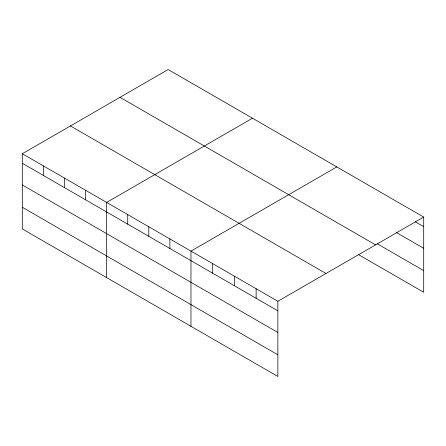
<?xml version="1.0" encoding="UTF-8"?>
<svg xmlns="http://www.w3.org/2000/svg" width="446" height="446" viewBox="0 0 446 446"><rect width="100%" height="100%" fill="white"/><g stroke="black" fill="none" stroke-linecap="round" stroke-linejoin="round"><path stroke-width="0.67" d="M22.3 153.736L277.858 301.279L277.858 376.469L22.3 228.921L22.3 153.736L168.142 69.531L423.7 217.079L423.7 292.264L358.534 254.638M252.475 118.223L106.633 202.428L106.633 277.613M336.814 166.915L190.966 251.115L190.966 326.299M277.858 301.279L423.7 217.079M415.254 221.746L423.7 226.624M396.55 232.611L423.7 248.288M377.238 243.778L423.7 270.605M120.013 97.323L375.571 244.865M70.429 125.95L325.987 273.493M22.3 163.286L277.858 310.829M22.3 184.945L277.858 332.487M22.3 207.262L277.858 354.804M256.132 288.74L256.132 298.285M234.412 276.197L234.412 285.747M212.686 263.658L212.686 273.203M169.881 238.945L169.881 248.489M148.802 226.769L148.802 236.319M127.718 214.598L127.718 224.148M85.548 190.252L85.548 199.802M64.469 178.082L64.469 187.627M43.385 165.906L43.385 175.456"/></g></svg>
